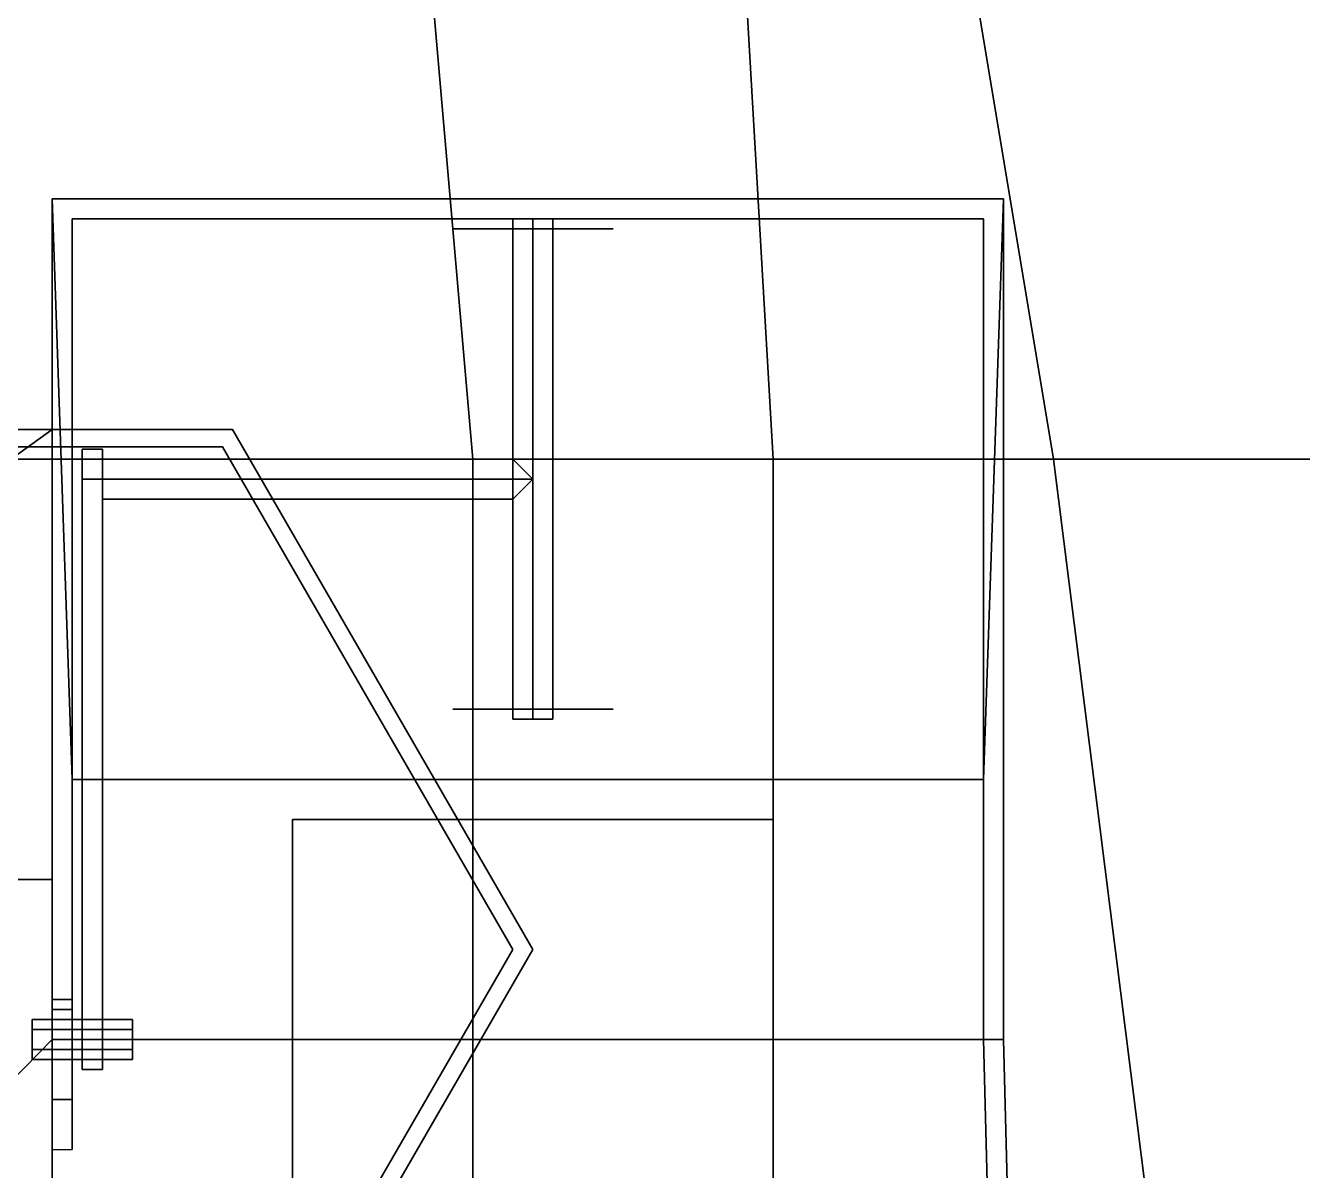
# Model space of a CAD drawing. Header units: millimetres. Extents: x -3.2 to 17.4, y -17.6 to 52.8.
# Drawn here: x 0.093 to 1.368, y 7.819 to 8.963 of the extents above; entities that cross this region are included whole.
import ezdxf

# ---------------------------------------------------------------- set-up
doc = ezdxf.new("R2010")
doc.units = ezdxf.units.MM
doc.layers.add('sleeve', color=5, linetype='Continuous')
doc.layers.add('turret', color=2, linetype='Continuous')

msp = doc.modelspace()

# ---------------------------------------------------------------- linework, layer by layer
for points in [[(-3, 8.53, 2.75), (3, 8.53, 2.75), (2.86, 9.91, 2.84), (-2.86, 9.91, 2.84)], [(0, 9.91, -1.19), (0.42, 9.91, -0.83), (0.54, 8.53, -0.83), (0, 8.53, -1.19)], [(0.84, 8.53, -0.59), (0.54, 8.53, -0.83), (0.42, 9.91, -0.83), (0.76, 9.91, -0.48)], [(1.12, 8.53, -0.27), (0.84, 8.53, -0.59), (0.76, 9.91, -0.48), (0.89, 9.91, -0.27)], [(1.84, 8.53, 0.75), (1.12, 8.53, -0.27), (0.89, 9.91, -0.27), (1.57, 9.91, 0.84)], [(0.29, 8.5423, 2.75), (-0.29, 8.5423, 2.75), (-0.29, 8.5423, 3.7), (0.29, 8.5423, 3.7)], [(0.58, 8.04, 2.72), (0.29, 8.5423, 2.75), (0.29, 8.5423, 3.7), (0.58, 8.04, 3.7)], [(-3.09, 7.1, 2.67), (3.09, 7.1, 2.67), (3, 8.53, 2.75), (-3, 8.53, 2.75)], [(0, 8.53, -1.19), (0.54, 8.53, -0.83), (0.54, 7.1, -0.94), (0, 7.1, -1.19)], [(0.84, 7.1, -0.76), (0.54, 7.1, -0.94), (0.54, 8.53, -0.83), (0.84, 8.53, -0.59)], [(1.3, 7.1, -0.27), (0.84, 7.1, -0.76), (0.84, 8.53, -0.59), (1.12, 8.53, -0.27)], [(1.87, 7.1, 0.48), (1.3, 7.1, -0.27), (1.12, 8.53, -0.27), (1.84, 8.53, 0.75)], [(0.29, 7.5377, 2.69), (0.58, 8.04, 2.72), (0.58, 8.04, 3.7), (0.29, 7.5377, 3.7)]]:
    msp.add_3dface(points)
at = {"layer": 'sleeve'}
for points in [[(-0.12, 6.99, 4.23), (-0.12, 8.11, 4.23), (0.12, 8.11, 4.23), (0.12, 6.99, 4.23)], [(0.12, 6.99, 4.45), (0.12, 8.11, 4.45), (-0.12, 8.11, 4.45), (-0.12, 6.99, 4.45)], [(0.12, 8.11, 4.45), (0.12, 8.11, 4.23), (-0.12, 8.11, 4.23), (-0.12, 8.11, 4.45)], [(0.12, 6.99, 4.23), (0.12, 8.11, 4.23), (0.12, 8.11, 4.45), (0.12, 6.99, 4.45)]]:
    msp.add_3dface(points, dxfattribs=at)
at = {"layer": 'turret'}
for points in [[(1.07, 8.79, 4.51), (1.07, 8.79, 3.85), (0.12, 8.79, 3.85), (0.12, 8.79, 4.51)], [(0.12, 8.79, 3.85), (0.12, 7.95, 3.85), (0.12, 7.95, 4.78), (0.12, 8.79, 4.51)], [(0.12, 8.79, 4.51), (0.14, 8.21, 4.6964), (1.05, 8.21, 4.6964), (1.07, 8.79, 4.51)], [(0.12, 8.79, 4.51), (0.12, 7.95, 4.78), (0.14, 7.95, 4.78), (0.14, 8.21, 4.6964)], [(1.05, 8.21, 4.6964), (1.05, 7.95, 4.78), (1.07, 7.95, 4.78), (1.07, 8.79, 4.51)], [(1.07, 7.95, 4.78), (1.07, 7.95, 3.85), (1.07, 8.79, 3.85), (1.07, 8.79, 4.51)], [(0.14, 8.77, 3.88), (0.14, 7.95, 3.88), (1.05, 7.95, 3.88), (1.05, 8.77, 3.88)], [(0.14, 8.77, 4.5), (0.14, 8.77, 3.88), (1.05, 8.77, 3.88), (1.05, 8.77, 4.5)], [(0.14, 8.21, 4.6776), (0.14, 8.77, 4.5), (1.05, 8.77, 4.5), (1.05, 8.21, 4.6776)], [(0.14, 8.77, 4.5), (0.14, 8.21, 4.6776), (0.14, 7.95, 3.88), (0.14, 8.77, 3.88)], [(0.6, 8.77, 4.88), (0.58, 8.77, 4.86), (0.58, 8.27, 4.86), (0.6, 8.27, 4.88)], [(0.58, 8.77, 4.86), (0.6, 8.77, 4.84), (0.6, 8.27, 4.84), (0.58, 8.27, 4.86)], [(0.62, 8.77, 4.86), (0.6, 8.77, 4.84), (0.58, 8.77, 4.86), (0.6, 8.77, 4.88)], [(0.62, 8.77, 4.86), (0.6, 8.77, 4.88), (0.6, 8.27, 4.88), (0.62, 8.27, 4.86)], [(0.6, 8.77, 4.84), (0.62, 8.77, 4.86), (0.62, 8.27, 4.86), (0.6, 8.27, 4.84)], [(1.05, 8.77, 3.88), (1.05, 7.95, 3.88), (1.05, 8.21, 4.6776), (1.05, 8.77, 4.5)], [(0.52, 8.76, 4.96), (0.56, 8.76, 5.0293), (0.64, 8.76, 5.0293), (0.68, 8.76, 4.96)], [(0.68, 8.76, 4.96), (0.64, 8.76, 5.0293), (0.56, 8.76, 5.0293), (0.52, 8.76, 4.96)], [(0.64, 8.76, 4.8907), (0.68, 8.76, 4.96), (0.52, 8.76, 4.96), (0.56, 8.76, 4.8907)], [(0.56, 8.76, 4.8907), (0.52, 8.76, 4.96), (0.68, 8.76, 4.96), (0.64, 8.76, 4.8907)], [(-0.3, 7.5204, 3.85), (0.12, 7.95, 3.85), (0.12, 8.5596, 3.85), (-0.6, 8.04, 3.85)], [(-0.6, 8.04, 3.85), (0.12, 8.5596, 3.85), (0.12, 8.5596, 3.85), (-0.3, 8.5596, 3.85)], [(0.3, 8.5596, 3.7), (-0.3, 8.5596, 3.7), (-0.3, 8.5596, 3.85), (0.3, 8.5596, 3.85)], [(0.6, 8.04, 3.7), (0.3, 8.5596, 3.7), (0.3, 8.5596, 3.85), (0.6, 8.04, 3.85)], [(0.15, 8.54, 4.88), (0.15, 8.51, 4.89), (0.17, 8.51, 4.89), (0.17, 8.54, 4.88)], [(0.15, 8.54, 4.84), (0.15, 8.51, 4.83), (0.15, 8.51, 4.89), (0.15, 8.54, 4.88)], [(0.17, 8.54, 4.88), (0.17, 8.54, 4.84), (0.15, 8.54, 4.84), (0.15, 8.54, 4.88)], [(0.17, 8.54, 4.84), (0.17, 8.51, 4.83), (0.15, 8.51, 4.83), (0.15, 8.54, 4.84)], [(0.17, 8.51, 4.89), (0.17, 8.51, 4.83), (0.17, 8.54, 4.84), (0.17, 8.54, 4.88)], [(0.17, 8.51, 4.84), (0.17, 8.53, 4.86), (0.58, 8.53, 4.86), (0.6, 8.51, 4.84)], [(0.17, 8.53, 4.86), (0.17, 8.51, 4.88), (0.6, 8.51, 4.88), (0.58, 8.53, 4.86)], [(0.15, 8.51, 4.83), (0.15, 7.95, 4.83), (0.15, 7.95, 4.89), (0.15, 8.51, 4.89)], [(0.17, 8.51, 4.83), (0.17, 7.95, 4.83), (0.15, 7.95, 4.83), (0.15, 8.51, 4.83)], [(0.15, 8.51, 4.89), (0.15, 7.95, 4.89), (0.17, 7.95, 4.89), (0.17, 8.51, 4.89)], [(0.17, 8.49, 4.86), (0.17, 8.51, 4.84), (0.6, 8.51, 4.84), (0.58, 8.49, 4.86)], [(0.17, 8.51, 4.88), (0.17, 8.49, 4.86), (0.58, 8.49, 4.86), (0.6, 8.51, 4.88)], [(0.17, 7.95, 4.89), (0.17, 7.95, 4.83), (0.17, 8.51, 4.83), (0.17, 8.51, 4.89)], [(0.52, 8.28, 4.96), (0.56, 8.28, 5.0293), (0.64, 8.28, 5.0293), (0.68, 8.28, 4.96)], [(0.68, 8.28, 4.96), (0.64, 8.28, 5.0293), (0.56, 8.28, 5.0293), (0.52, 8.28, 4.96)], [(0.64, 8.28, 4.8907), (0.68, 8.28, 4.96), (0.52, 8.28, 4.96), (0.56, 8.28, 4.8907)], [(0.56, 8.28, 4.8907), (0.52, 8.28, 4.96), (0.68, 8.28, 4.96), (0.64, 8.28, 4.8907)], [(0.6, 8.27, 4.88), (0.58, 8.27, 4.86), (0.6, 8.27, 4.84), (0.62, 8.27, 4.86)], [(0.14, 8.21, 4.6964), (0.14, 8.21, 4.6776), (1.05, 8.21, 4.6776), (1.05, 8.21, 4.6964)], [(0.14, 8.21, 4.6964), (0.14, 7.95, 4.78), (0.14, 7.95, 3.88), (0.14, 8.21, 4.6776)], [(1.05, 8.21, 4.6776), (1.05, 7.95, 3.88), (1.05, 7.95, 4.78), (1.05, 8.21, 4.6964)], [(0.84, 8.17, 4.17), (0.84, 8.17, 3.88), (0.36, 8.17, 3.88), (0.36, 8.17, 4.17)], [(0.36, 8.17, 3.88), (0.36, 7.78, 3.88), (0.36, 7.78, 4.17), (0.36, 8.17, 4.17)], [(0.36, 8.17, 4.17), (0.36, 7.78, 4.17), (0.84, 7.78, 4.17), (0.84, 8.17, 4.17)], [(0.84, 7.78, 4.17), (0.84, 7.78, 3.88), (0.84, 8.17, 3.88), (0.84, 8.17, 4.17)], [(0.3, 7.5204, 3.7), (0.6, 8.04, 3.7), (0.6, 8.04, 3.85), (0.3, 7.5204, 3.85)], [(0.12, 7.99, 4.89), (0.12, 7.99, 4.83), (0.12, 7.98, 4.82), (0.12, 7.95, 4.9)], [(0.14, 7.95, 4.9), (0.14, 7.99, 4.89), (0.12, 7.99, 4.89), (0.12, 7.95, 4.9)], [(0.12, 7.98, 4.82), (0.12, 7.99, 4.83), (0.14, 7.99, 4.83), (0.14, 7.98, 4.82)], [(0.14, 7.99, 4.89), (0.14, 7.99, 4.83), (0.12, 7.99, 4.83), (0.12, 7.99, 4.89)], [(0.14, 7.98, 4.82), (0.14, 7.99, 4.83), (0.14, 7.99, 4.89), (0.14, 7.95, 4.9)], [(0.2, 7.96, 4.8773), (0.2, 7.97, 4.86), (0.1, 7.97, 4.86), (0.1, 7.96, 4.8773)], [(0.2, 7.97, 4.86), (0.2, 7.96, 4.8427), (0.1, 7.96, 4.8427), (0.1, 7.97, 4.86)], [(0.1, 7.94, 4.8773), (0.1, 7.96, 4.8773), (0.1, 7.97, 4.86), (0.1, 7.93, 4.86)], [(0.1, 7.93, 4.86), (0.1, 7.97, 4.86), (0.1, 7.96, 4.8427), (0.1, 7.94, 4.8427)], [(0.12, 7.95, 4.82), (0.12, 7.98, 4.82), (0.14, 7.98, 4.82), (0.14, 7.95, 4.82)], [(0.12, 7.95, 4.9), (0.12, 7.98, 4.82), (0.12, 7.95, 4.82), (0.12, 7.89, 4.88)], [(0.14, 7.95, 4.82), (0.14, 7.98, 4.82), (0.14, 7.95, 4.9), (0.14, 7.89, 4.88)], [(0.2, 7.93, 4.86), (0.2, 7.97, 4.86), (0.2, 7.96, 4.8773), (0.2, 7.94, 4.8773)], [(0.2, 7.94, 4.8427), (0.2, 7.96, 4.8427), (0.2, 7.97, 4.86), (0.2, 7.93, 4.86)], [(0.2, 7.94, 4.8773), (0.2, 7.96, 4.8773), (0.1, 7.96, 4.8773), (0.1, 7.94, 4.8773)], [(0.2, 7.96, 4.8427), (0.2, 7.94, 4.8427), (0.1, 7.94, 4.8427), (0.1, 7.96, 4.8427)], [(0.3, 7.5204, 3.85), (0.548, 7.95, 3.85), (0.12, 7.95, 3.85), (-0.3, 7.5204, 3.85)], [(0.12, 7.95, 3.27), (0.12, 7.56, 3.27), (0.12, 7.56, 3.3), (0.12, 7.95, 3.3)], [(0.12, 7.95, 3.3), (0.12, 7.56, 3.3), (1.06, 7.56, 3.3), (1.05, 7.95, 3.3)], [(0.12, 7.95, 4.78), (0.12, 7.95, 3.88), (0.14, 7.95, 3.88), (0.14, 7.95, 4.78)], [(0.12, 7.95, 3.88), (0.12, 7.95, 4.82), (0.14, 7.95, 4.82), (0.14, 7.95, 3.88)], [(0.12, 7.89, 4.88), (0.12, 7.95, 4.82), (0.12, 7.95, 3.88), (0.12, 7.84, 3.88)], [(0.14, 7.89, 4.88), (0.14, 7.95, 4.9), (0.12, 7.95, 4.9), (0.12, 7.89, 4.88)], [(0.14, 7.95, 3.88), (0.14, 7.95, 4.82), (0.14, 7.89, 4.88), (0.14, 7.84, 3.88)], [(0.15, 7.92, 4.88), (0.15, 7.95, 4.89), (0.15, 7.95, 4.83), (0.15, 7.92, 4.84)], [(0.17, 7.92, 4.88), (0.17, 7.95, 4.89), (0.15, 7.95, 4.89), (0.15, 7.92, 4.88)], [(0.15, 7.92, 4.84), (0.15, 7.95, 4.83), (0.17, 7.95, 4.83), (0.17, 7.92, 4.84)], [(0.17, 7.95, 4.83), (0.17, 7.95, 4.89), (0.17, 7.92, 4.88), (0.17, 7.92, 4.84)], [(1.05, 7.95, 3.3), (1.06, 7.56, 3.3), (1.06, 7.56, 4.78), (1.05, 7.95, 4.78)], [(1.05, 7.95, 4.78), (1.06, 7.56, 4.78), (1.08, 7.56, 4.78), (1.07, 7.95, 4.78)], [(1.08, 7.56, 4.78), (1.08, 7.56, 3.27), (1.07, 7.95, 3.27), (1.07, 7.95, 4.78)], [(0.2, 7.93, 4.86), (0.2, 7.94, 4.8773), (0.1, 7.94, 4.8773), (0.1, 7.93, 4.86)], [(0.2, 7.94, 4.8427), (0.2, 7.93, 4.86), (0.1, 7.93, 4.86), (0.1, 7.94, 4.8427)], [(0.17, 7.92, 4.84), (0.17, 7.92, 4.88), (0.15, 7.92, 4.88), (0.15, 7.92, 4.84)], [(0.14, 7.84, 3.88), (0.14, 7.89, 4.88), (0.12, 7.89, 4.88), (0.12, 7.84, 3.88)]]:
    msp.add_3dface(points, dxfattribs=at)

doc.saveas('drawing.dxf')
